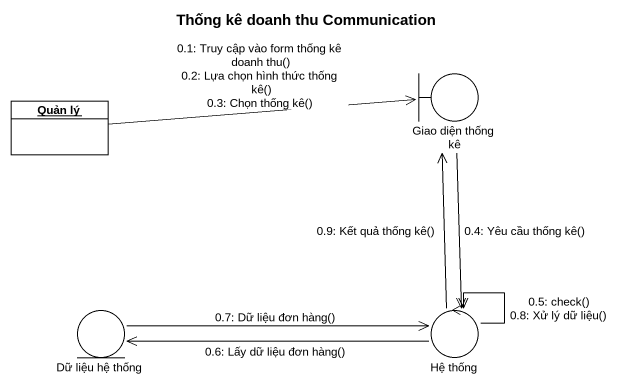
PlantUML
@startuml
title Thống kê doanh thu Communication
allowmixing
hide circle
hide empty members
boundary "Giao diện thống kê" as Giao_diện_thống_kê
object "Quản lý" as Quản_lý
entity "Dữ liệu hệ thống" as Dữ_liệu_hệ_thống
control "Hệ thống" as Hệ_thống
Quản_lý -right-> Giao_diện_thống_kê : 0.1: Truy cập vào form thống kê doanh thu()\n0.2: Lựa chọn hình thức thống kê()\n0.3: Chọn thống kê()
Giao_diện_thống_kê --> Hệ_thống : 0.4: Yêu cầu thống kê()
Hệ_thống --> Hệ_thống : 0.5: check()\n0.8: Xử lý dữ liệu()
Hệ_thống -left-> Dữ_liệu_hệ_thống : 0.6: Lấy dữ liệu đơn hàng()
Dữ_liệu_hệ_thống -right-> Hệ_thống : 0.7: Dữ liệu đơn hàng()
Hệ_thống -up-> Giao_diện_thống_kê : 0.9: Kết quả thống kê()
@enduml
